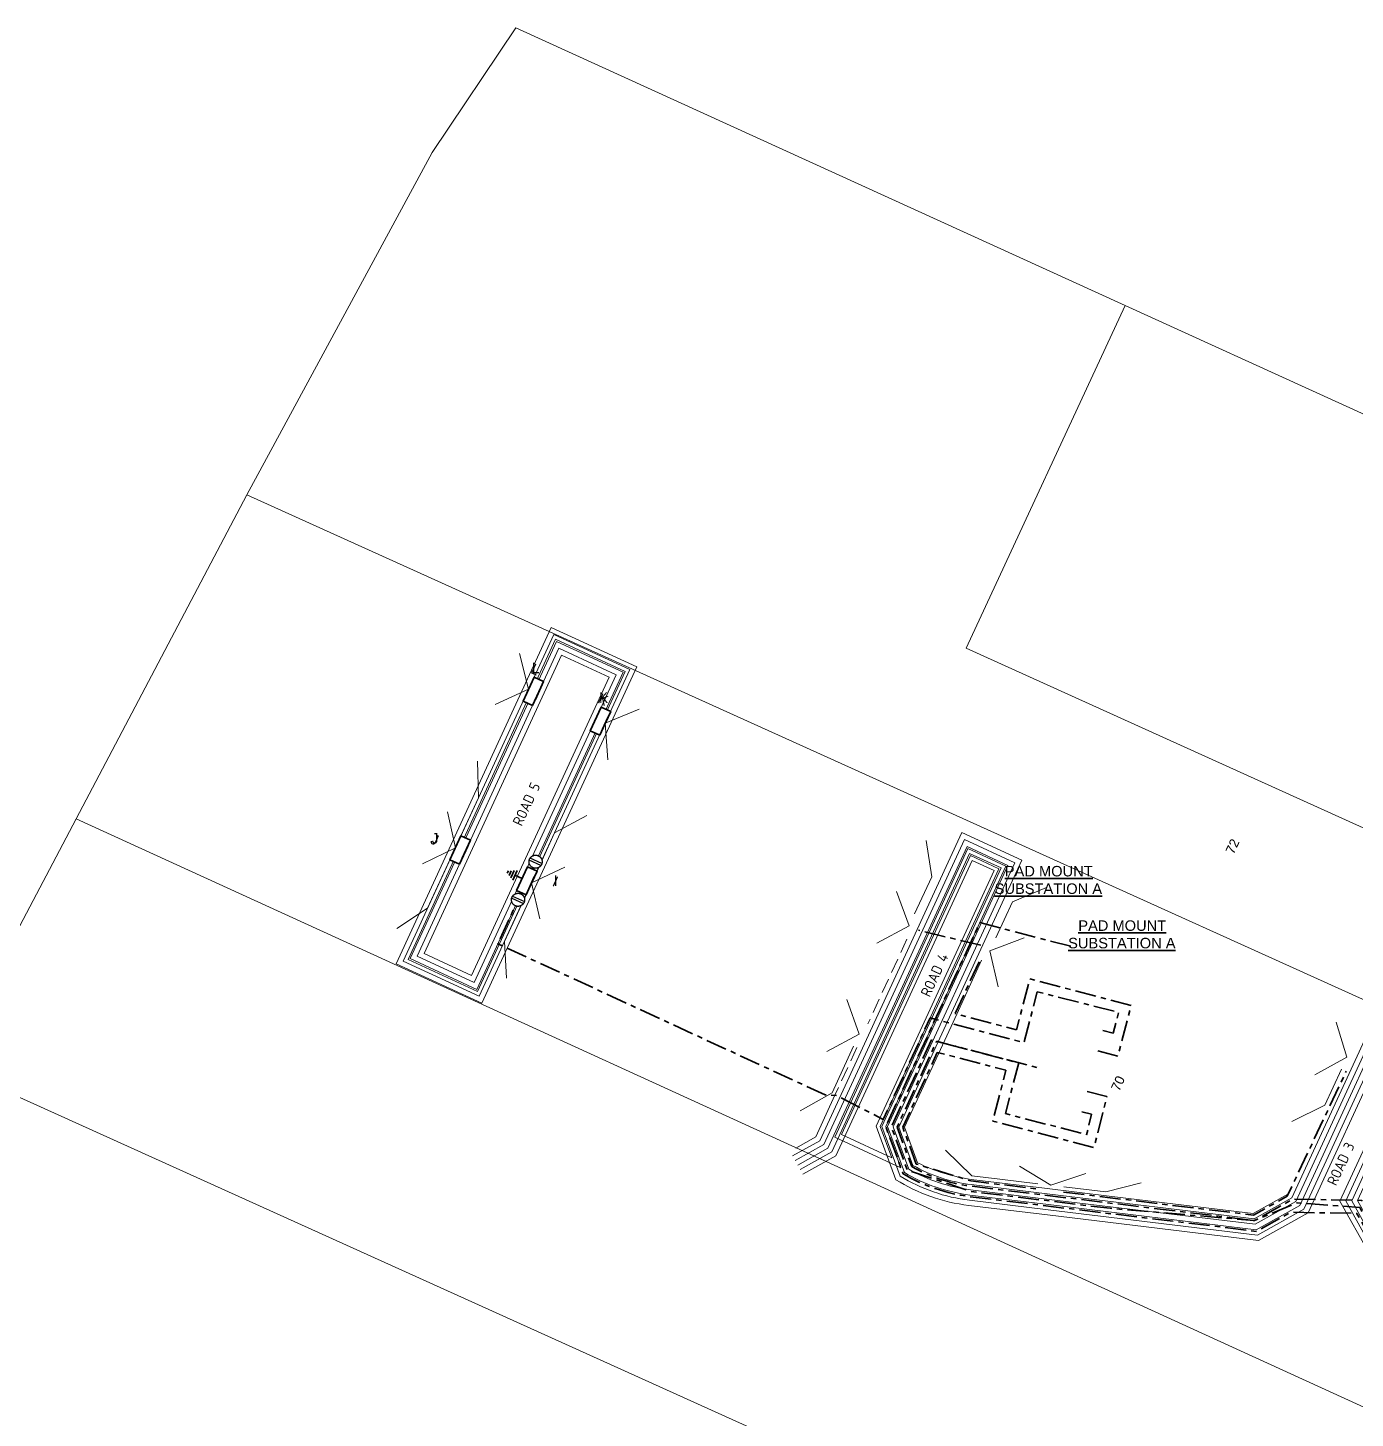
# Model space of a CAD drawing. Header units: metres. Extents: x 0 to 307451, y 0 to 6277344.
# Drawn here: x 305040.7 to 305293.9, y 6275408.1 to 6275673.2 of the extents above; entities that cross this region are included whole.
import ezdxf
from ezdxf.enums import TextEntityAlignment as Align

# ---------------------------------------------------------------- set-up
doc = ezdxf.new("R2010")
doc.units = ezdxf.units.M
doc.linetypes.add('Cable Exist UG', pattern=[7, 4, -1, 1, -1])
doc.linetypes.add('IE Trench LV', pattern=[6, 4, -2])
doc.layers.get('0').update_dxf_attribs({"color": 6})
for name, color, linetype, lineweight in [('_User Miscellaneous1', 30, 'Continuous', 13), ('_User_HV_Exist', 1, 'Continuous', 35), ('_User_LV_Exist', 5, 'Continuous', 35), ('Cadastre Developer_SP_NEW', 92, 'Continuous', 15), ('Cadastre Land Parcels_SP_EXT', 118, 'Continuous', 15)]:
    doc.layers.add(name, color=color, linetype=linetype, lineweight=lineweight)
doc.layers.add('_User Miscellaneous10', color=252, linetype='Continuous', lineweight=13, plot=False, transparency=0.75)
doc.layers.add('Equip_LV_NEW', color=2, linetype='Continuous')
doc.styles.add('DP', font='isocp.shx', dxfattribs={"height": 2})
doc.styles.add('ieISOCP', font='arial.ttf', dxfattribs={"height": 1.5})
doc.styles.get("Standard").update_dxf_attribs({"font": 'arial.ttf'})
doc.linetypes.add('IE Trench HV', pattern='A,4,-0.4,["/",Standard,S=2,R=0,X=0.25,Y=-1],-1.6', length=6)

# ---------------------------------------------------------------- blocks, each defined once
blk = doc.blocks.new('LV_UG_LINKS_CLOSED_NEW')
at = {"layer": 'Equip_LV_NEW'}
for tag, flags, p in [('SWITCH_TYPE', 9, (3.17, -2.67)), ('TYPE', 9, (3.17, -3.83)), ('Z', 1, (3.17, -4)), ('USAGE', 9, (3.17, -2.83)), ('OWNED_BY', 9, (3.17, -3.17)), ('OPERATED_BY', 9, (3.17, -3.33)), ('NOTES', 9, (3.17, -3)), ('MAINTAINED_BY', 9, (3.17, -3.5)), ('NUMBER_OF_PHASES', 9, (3.17, -3.67))]:
    blk.add_attdef(tag, text='', height=0.167, dxfattribs=dict(at, flags=flags)).set_placement(p, align=Align.MIDDLE_LEFT)
blk.add_wipeout([(4, 1.25), (3.97, 1.25), (3.94, 1.25), (3.91, 1.25), (3.88, 1.24), (3.85, 1.24), (3.82, 1.24), (3.79, 1.23), (3.76, 1.23), (3.73, 1.22), (3.7, 1.21), (3.67, 1.2), (3.64, 1.2), (3.61, 1.19), (3.58, 1.18), (3.55, 1.17), (3.52, 1.15), (3.49, 1.14), (3.47, 1.13), (3.44, 1.12), (3.41, 1.1), (3.38, 1.09), (3.36, 1.07), (3.33, 1.06), (3.31, 1.04), (3.28, 1.02), (3.26, 1), (3.23, 0.99), (3.21, 0.97), (3.18, 0.95), (3.16, 0.93), (3.14, 0.91), (3.12, 0.88), (3.09, 0.86), (3.07, 0.84), (3.05, 0.82), (3.03, 0.79), (3.01, 0.77), (3, 0.74), (2.98, 0.72), (2.96, 0.69), (2.94, 0.67), (2.93, 0.64), (2.91, 0.62), (2.9, 0.59), (2.88, 0.56), (2.87, 0.53), (2.86, 0.51), (2.85, 0.48), (2.83, 0.45), (2.82, 0.42), (2.81, 0.39), (2.8, 0.36), (2.8, 0.33), (2.79, 0.3), (2.78, 0.27), (2.77, 0.24), (2.77, 0.21), (2.76, 0.18), (2.76, 0.15), (2.76, 0.12), (2.75, 0.09), (2.75, 0.06), (2.75, 0.03), (2.75, 0), (2.75, -0.03), (2.75, -0.06), (2.75, -0.09), (2.76, -0.12), (2.76, -0.15), (2.76, -0.18), (2.77, -0.21), (2.77, -0.24), (2.78, -0.27), (2.79, -0.3), (2.8, -0.33), (2.8, -0.36), (2.81, -0.39), (2.82, -0.42), (2.83, -0.45), (2.85, -0.48), (2.86, -0.51), (2.87, -0.53), (2.88, -0.56), (2.9, -0.59), (2.91, -0.62), (2.93, -0.64), (2.94, -0.67), (2.96, -0.69), (2.98, -0.72), (3, -0.74), (3.01, -0.77), (3.03, -0.79), (3.05, -0.82), (3.07, -0.84), (3.09, -0.86), (3.12, -0.88), (3.14, -0.91), (3.16, -0.93), (3.18, -0.95), (3.21, -0.97), (3.23, -0.99), (3.26, -1), (3.28, -1.02), (3.31, -1.04), (3.33, -1.06), (3.36, -1.07), (3.38, -1.09), (3.41, -1.1), (3.44, -1.12), (3.47, -1.13), (3.49, -1.14), (3.52, -1.15), (3.55, -1.17), (3.58, -1.18), (3.61, -1.19), (3.64, -1.2), (3.67, -1.2), (3.7, -1.21), (3.73, -1.22), (3.76, -1.23), (3.79, -1.23), (3.82, -1.24), (3.85, -1.24), (3.88, -1.24), (3.91, -1.25), (3.94, -1.25), (3.97, -1.25), (4, -1.25), (4.03, -1.25), (4.06, -1.25), (4.09, -1.25), (4.12, -1.24), (4.15, -1.24), (4.18, -1.24), (4.21, -1.23), (4.24, -1.23), (4.27, -1.22), (4.3, -1.21), (4.33, -1.2), (4.36, -1.2), (4.39, -1.19), (4.42, -1.18), (4.45, -1.17), (4.48, -1.15), (4.51, -1.14), (4.53, -1.13), (4.56, -1.12), (4.59, -1.1), (4.62, -1.09), (4.64, -1.07), (4.67, -1.06), (4.69, -1.04), (4.72, -1.02), (4.74, -1), (4.77, -0.99), (4.79, -0.97), (4.82, -0.95), (4.84, -0.93), (4.86, -0.91), (4.88, -0.88), (4.91, -0.86), (4.93, -0.84), (4.95, -0.82), (4.97, -0.79), (4.99, -0.77), (5, -0.74), (5.02, -0.72), (5.04, -0.69), (5.06, -0.67), (5.07, -0.64), (5.09, -0.62), (5.1, -0.59), (5.12, -0.56), (5.13, -0.53), (5.14, -0.51), (5.15, -0.48), (5.17, -0.45), (5.18, -0.42), (5.19, -0.39), (5.2, -0.36), (5.2, -0.33), (5.21, -0.3), (5.22, -0.27), (5.23, -0.24), (5.23, -0.21), (5.24, -0.18), (5.24, -0.15), (5.24, -0.12), (5.25, -0.09), (5.25, -0.06), (5.25, -0.03), (5.25, 0), (5.25, 0.03), (5.25, 0.06), (5.25, 0.09), (5.24, 0.12), (5.24, 0.15), (5.24, 0.18), (5.23, 0.21), (5.23, 0.24), (5.22, 0.27), (5.21, 0.3), (5.2, 0.33), (5.2, 0.36), (5.19, 0.39), (5.18, 0.42), (5.17, 0.45), (5.15, 0.48), (5.14, 0.51), (5.13, 0.53), (5.12, 0.56), (5.1, 0.59), (5.09, 0.62), (5.07, 0.64), (5.06, 0.67), (5.04, 0.69), (5.02, 0.72), (5, 0.74), (4.99, 0.77), (4.97, 0.79), (4.95, 0.82), (4.93, 0.84), (4.91, 0.86), (4.88, 0.88), (4.86, 0.91), (4.84, 0.93), (4.82, 0.95), (4.79, 0.97), (4.77, 0.99), (4.74, 1), (4.72, 1.02), (4.69, 1.04), (4.67, 1.06), (4.64, 1.07), (4.62, 1.09), (4.59, 1.1), (4.56, 1.12), (4.53, 1.13), (4.51, 1.14), (4.48, 1.15), (4.45, 1.17), (4.42, 1.18), (4.39, 1.19), (4.36, 1.2), (4.33, 1.2), (4.3, 1.21), (4.27, 1.22), (4.24, 1.23), (4.21, 1.23), (4.18, 1.24), (4.15, 1.24), (4.12, 1.24), (4.09, 1.25), (4.06, 1.25), (4.03, 1.25)]).dxf.layer = 'Equip_LV_NEW'
for p, q in [((3.79, 1.23), (3.79, -1.23)), ((4.21, 1.23), (4.21, -1.23))]:
    blk.add_line(p, q, dxfattribs=at)
at = {"layer": 'Equip_LV_NEW', "flags": 128}
blk.add_lwpolyline([(4, 1.25), (3.97, 1.25), (3.94, 1.25), (3.91, 1.25), (3.88, 1.24), (3.85, 1.24), (3.82, 1.24), (3.79, 1.23), (3.76, 1.23), (3.73, 1.22), (3.7, 1.21), (3.67, 1.2), (3.64, 1.2), (3.61, 1.19), (3.58, 1.18), (3.55, 1.17), (3.52, 1.15), (3.49, 1.14), (3.47, 1.13), (3.44, 1.12), (3.41, 1.1), (3.38, 1.09), (3.36, 1.07), (3.33, 1.06), (3.31, 1.04), (3.28, 1.02), (3.26, 1), (3.23, 0.99), (3.21, 0.97), (3.18, 0.95), (3.16, 0.93), (3.14, 0.91), (3.12, 0.88), (3.09, 0.86), (3.07, 0.84), (3.05, 0.82), (3.03, 0.79), (3.01, 0.77), (3, 0.74), (2.98, 0.72), (2.96, 0.69), (2.94, 0.67), (2.93, 0.64), (2.91, 0.62), (2.9, 0.59), (2.88, 0.56), (2.87, 0.53), (2.86, 0.51), (2.85, 0.48), (2.83, 0.45), (2.82, 0.42), (2.81, 0.39), (2.8, 0.36), (2.8, 0.33), (2.79, 0.3), (2.78, 0.27), (2.77, 0.24), (2.77, 0.21), (2.76, 0.18), (2.76, 0.15), (2.76, 0.12), (2.75, 0.09), (2.75, 0.06), (2.75, 0.03), (2.75, 0), (2.75, -0.03), (2.75, -0.06), (2.75, -0.09), (2.76, -0.12), (2.76, -0.15), (2.76, -0.18), (2.77, -0.21), (2.77, -0.24), (2.78, -0.27), (2.79, -0.3), (2.8, -0.33), (2.8, -0.36), (2.81, -0.39), (2.82, -0.42), (2.83, -0.45), (2.85, -0.48), (2.86, -0.51), (2.87, -0.53), (2.88, -0.56), (2.9, -0.59), (2.91, -0.62), (2.93, -0.64), (2.94, -0.67), (2.96, -0.69), (2.98, -0.72), (3, -0.74), (3.01, -0.77), (3.03, -0.79), (3.05, -0.82), (3.07, -0.84), (3.09, -0.86), (3.12, -0.88), (3.14, -0.91), (3.16, -0.93), (3.18, -0.95), (3.21, -0.97), (3.23, -0.99), (3.26, -1), (3.28, -1.02), (3.31, -1.04), (3.33, -1.06), (3.36, -1.07), (3.38, -1.09), (3.41, -1.1), (3.44, -1.12), (3.47, -1.13), (3.49, -1.14), (3.52, -1.15), (3.55, -1.17), (3.58, -1.18), (3.61, -1.19), (3.64, -1.2), (3.67, -1.2), (3.7, -1.21), (3.73, -1.22), (3.76, -1.23), (3.79, -1.23), (3.82, -1.24), (3.85, -1.24), (3.88, -1.24), (3.91, -1.25), (3.94, -1.25), (3.97, -1.25), (4, -1.25), (4.03, -1.25), (4.06, -1.25), (4.09, -1.25), (4.12, -1.24), (4.15, -1.24), (4.18, -1.24), (4.21, -1.23), (4.24, -1.23), (4.27, -1.22), (4.3, -1.21), (4.33, -1.2), (4.36, -1.2), (4.39, -1.19), (4.42, -1.18), (4.45, -1.17), (4.48, -1.15), (4.51, -1.14), (4.53, -1.13), (4.56, -1.12), (4.59, -1.1), (4.62, -1.09), (4.64, -1.07), (4.67, -1.06), (4.69, -1.04), (4.72, -1.02), (4.74, -1), (4.77, -0.99), (4.79, -0.97), (4.82, -0.95), (4.84, -0.93), (4.86, -0.91), (4.88, -0.88), (4.91, -0.86), (4.93, -0.84), (4.95, -0.82), (4.97, -0.79), (4.99, -0.77), (5, -0.74), (5.02, -0.72), (5.04, -0.69), (5.06, -0.67), (5.07, -0.64), (5.09, -0.62), (5.1, -0.59), (5.12, -0.56), (5.13, -0.53), (5.14, -0.51), (5.15, -0.48), (5.17, -0.45), (5.18, -0.42), (5.19, -0.39), (5.2, -0.36), (5.2, -0.33), (5.21, -0.3), (5.22, -0.27), (5.23, -0.24), (5.23, -0.21), (5.24, -0.18), (5.24, -0.15), (5.24, -0.12), (5.25, -0.09), (5.25, -0.06), (5.25, -0.03), (5.25, 0), (5.25, 0.03), (5.25, 0.06), (5.25, 0.09), (5.24, 0.12), (5.24, 0.15), (5.24, 0.18), (5.23, 0.21), (5.23, 0.24), (5.22, 0.27), (5.21, 0.3), (5.2, 0.33), (5.2, 0.36), (5.19, 0.39), (5.18, 0.42), (5.17, 0.45), (5.15, 0.48), (5.14, 0.51), (5.13, 0.53), (5.12, 0.56), (5.1, 0.59), (5.09, 0.62), (5.07, 0.64), (5.06, 0.67), (5.04, 0.69), (5.02, 0.72), (5, 0.74), (4.99, 0.77), (4.97, 0.79), (4.95, 0.82), (4.93, 0.84), (4.91, 0.86), (4.88, 0.88), (4.86, 0.91), (4.84, 0.93), (4.82, 0.95), (4.79, 0.97), (4.77, 0.99), (4.74, 1), (4.72, 1.02), (4.69, 1.04), (4.67, 1.06), (4.64, 1.07), (4.62, 1.09), (4.59, 1.1), (4.56, 1.12), (4.53, 1.13), (4.51, 1.14), (4.48, 1.15), (4.45, 1.17), (4.42, 1.18), (4.39, 1.19), (4.36, 1.2), (4.33, 1.2), (4.3, 1.21), (4.27, 1.22), (4.24, 1.23), (4.21, 1.23), (4.18, 1.24), (4.15, 1.24), (4.12, 1.24), (4.09, 1.25), (4.06, 1.25), (4.03, 1.25)], close=True, dxfattribs=at)
at = {"layer": 'Equip_LV_NEW', "flags": 9}
for tag, p in [('ACTUAL_STATUS', (3.17, -1.67)), ('CONSTRUCTED_VOLTAGE', (3.17, -1.83)), ('OPERATING_VOLTAGE', (3.17, -2.17)), ('ORIENTATION', (3.17, -2.33)), ('STATE', (3.17, -2.5)), ('NO_PHASES', (3.17, -2))]:
    blk.add_attdef(tag, text='', height=0.167, dxfattribs=at).set_placement(p, align=Align.MIDDLE_LEFT)
blk = doc.blocks.new('*U234')
at = {"layer": '_User_LV_Exist'}
for p, q in [((-0.68, 3.02), (0.82, 2.98)), ((-0.42, 3.51), (0.58, 3.49)), ((-0.16, 4), (0.34, 3.99)), ((-0.94, 2.52), (1.05, 2.48))]:
    blk.add_line(p, q, dxfattribs=at)
at = {"width": 0.9}
blk.add_attdef('ASSET_NUM', text='', height=2, dxfattribs=at).set_placement((4, 2), align=Align.MIDDLE_LEFT)
for tag, p, flags in [('SUBURB', (-2, 0), 1), ('STREETNAME', (-1.8, 0), 9), ('PARENT', (-1.6, 0), 9), ('NOTES', (-1.4, 0), 9), ('LOCATION', (-1.2, 0), 9), ('LEGEND', (-1, 0), 9), ('USAGE', (-0.8, 0), 9), ('SUPPORT_TYPE', (-0.6, 0), 9), ('STATE', (-0.4, 0), 9), ('OWNED_BY', (-0.2, 0), 9)]:
    blk.add_attdef(tag, p, '', height=0.2, rotation=270, dxfattribs=dict(flags=flags))
blk.add_wipeout([(-2.48, 1.05), (2.52, 0.94), (2.48, -1.05), (-2.52, -0.94)])
blk.add_lwpolyline([(-2.52, -0.94), (1.23, -1.03), (-1.27, -0.97), (2.48, -1.05), (2.52, 0.94), (-2.48, 1.05)], close=True)
at = {"layer": '_User_LV_Exist'}
blk.add_line((0.02, 1), (0.05, 2.5), dxfattribs=at)
at = {"layer": 'Equip_LV_NEW', "ltscale": 10, "xscale": -1}
for rotation in [358.7414542486964, 178.7414542486962]:
    blk.add_blockref('LV_UG_LINKS_CLOSED_NEW', (0, 0), dxfattribs=dict(at, rotation=rotation))
blk = doc.blocks.new('*U230')
at = {"width": 0.9}
blk.add_attdef('ASSET_NUM', text='', height=2, dxfattribs=at).set_placement((4, 2), align=Align.MIDDLE_LEFT)
for tag, p, flags in [('SUBURB', (-2, 0), 1), ('STREETNAME', (-1.8, 0), 9), ('PARENT', (-1.6, 0), 9), ('NOTES', (-1.4, 0), 9), ('LOCATION', (-1.2, 0), 9), ('LEGEND', (-1, 0), 9), ('USAGE', (-0.8, 0), 9), ('SUPPORT_TYPE', (-0.6, 0), 9), ('STATE', (-0.4, 0), 9), ('OWNED_BY', (-0.2, 0), 9)]:
    blk.add_attdef(tag, p, '', height=0.2, rotation=270, dxfattribs=dict(flags=flags))
blk.add_wipeout([(-2.48, 1.05), (2.52, 0.94), (2.48, -1.05), (-2.52, -0.94)])
blk.add_lwpolyline([(-2.52, -0.94), (1.23, -1.03), (-1.27, -0.97), (2.48, -1.05), (2.52, 0.94), (-2.48, 1.05)], close=True)

msp = doc.modelspace()

# ---------------------------------------------------------------- linework, layer by layer
at = {"layer": '_User Miscellaneous10', "flags": 128}
msp.add_lwpolyline([(305127.2977, 6275487.1976), (305110.953, 6275494.7376), (305140.5395, 6275558.8732), (305156.8842, 6275551.3332), (305127.2977, 6275487.1976)], dxfattribs=at)
for points in [[(305126.8085, 6275488.5245), (305112.2799, 6275495.2267), (305141.0287, 6275557.5462), (305155.5573, 6275550.844)], [(305126.3194, 6275489.8514), (305113.6069, 6275495.7159), (305141.5178, 6275556.2193), (305154.2304, 6275550.3549)], [(305125.8302, 6275491.1783), (305114.9338, 6275496.205), (305142.007, 6275554.8924), (305152.9034, 6275549.8657)], [(305125.3411, 6275492.5053), (305116.2607, 6275496.6942), (305142.4961, 6275553.5655), (305151.5765, 6275549.3766)], [(305227.2693, 6275513.3573), (305204.3553, 6275463.6858), (305207.2554, 6275455.8185), (305194.6074, 6275461.6532), (305220.005, 6275516.7084)], [(305225.9424, 6275512.8681), (305203.2737, 6275463.7285), (305205.4821, 6275457.7378), (305195.9343, 6275462.1423), (305220.4942, 6275515.3815)]]:
    msp.add_lwpolyline(points, close=True, dxfattribs=at)
at = {"layer": '_User Miscellaneous10', "color": 4, "flags": 128}
msp.add_lwpolyline([(305126.4661, 6275489.4533), (305113.2088, 6275495.5691), (305141.3711, 6275556.6174), (305154.6284, 6275550.5016)], close=True, dxfattribs=at)
at = {"layer": '_User Miscellaneous10', "color": 2, "flags": 128}
for points in [[(305136.2115, 6275547.1038), (305134.4895, 6275553.8887)], [(305136.2115, 6275547.1038), (305129.8455, 6275544.1926)], [(305150.8286, 6275540.5935), (305157.2839, 6275543.3006)], [(305150.8286, 6275540.5935), (305151.3413, 6275533.6123)], [(305123.3009, 6275519.1171), (305126.6543, 6275526.3865), (305126.491, 6275533.3846)], [(305122.2536, 6275516.847), (305120.7635, 6275523.6865)], [(305137.8295, 6275512.4149), (305141.1829, 6275519.6843), (305147.3288, 6275523.0351)], [(305122.2536, 6275516.847), (305115.9497, 6275513.8039)], [(305209.8444, 6275504.2319), (305213.1139, 6275511.3193), (305212.0551, 6275518.2387)], [(305121.2064, 6275514.5769), (305116.9296, 6275505.3059), (305111.0608, 6275501.4906)], [(305136.7822, 6275510.1448), (305143.0985, 6275513.1622)], [(305135.735, 6275507.8747), (305131.6433, 6275499.0049), (305131.9893, 6275492.0134)], [(305136.7822, 6275510.1448), (305138.3599, 6275503.3249)], [(305208.7971, 6275501.9618), (305206.4217, 6275508.5464)], [(305225.3685, 6275499.6877), (305228.5406, 6275506.564), (305234.9957, 6275509.2719)], [(305208.7971, 6275501.9618), (305202.6402, 6275498.6314)], [(305224.2076, 6275497.1713), (305230.7516, 6275499.6566)], [(305224.2076, 6275497.1713), (305225.7948, 6275490.3536)], [(305199.2734, 6275481.3168), (305196.898, 6275487.9015)], [(305292.3253, 6275476.9115), (305290.2974, 6275483.6113)], [(305198.2262, 6275479.0468), (305194.1169, 6275470.139), (305188.0407, 6275466.6634)], [(305199.2734, 6275481.3168), (305193.1164, 6275477.9864)], [(305292.3253, 6275476.9115), (305286.1949, 6275473.5324)], [(305291.2781, 6275474.6414), (305288.0938, 6275467.7388), (305281.8148, 6275464.6447)], [(305233.3923, 6275452.7825), (305226.1335, 6275453.6614), (305220.7883, 6275454.3086), (305215.7656, 6275459.1843)], [(305235.8741, 6275452.482), (305229.8957, 6275456.1231)], [(305235.8741, 6275452.482), (305242.51, 6275454.7102)], [(305238.356, 6275452.1815), (305246.3326, 6275451.2156), (305253.1096, 6275452.9681)]]:
    msp.add_lwpolyline(points, dxfattribs=at)
at = {"layer": '_User Miscellaneous10', "flags": 128}
for points in [[(305186.5865, 6275458.0963), (305191.7675, 6275460.9878), (305218.88, 6275519.7603), (305230.3213, 6275514.4823), (305206.8428, 6275463.5874), (305209.5398, 6275456.2712, 0.09686036), (305220.6677, 6275452.6107), (305235.6698, 6275450.7943), (305274.6398, 6275446.0758), (305281.8216, 6275450.084), (305297.28, 6275483.5935), (305308.7212, 6275478.3155), (305295.4854, 6275449.6237), (305299.1194, 6275443.1122), (305319.4785, 6275440.6407, -0.01187126), (305334.2795, 6275438.3978, -0.01542456), (305353.3212, 6275434.4391), (305360.6208, 6275437.963), (305366.8629, 6275451.494), (305378.3042, 6275446.216), (305373.1608, 6275435.0666), (305376.273, 6275427.9988, -0.02337828), (305405.418, 6275417.0393), (305436.3, 6275402.8365)], [(305187.0738, 6275457.223), (305192.5392, 6275460.2732), (305219.3691, 6275518.4334), (305228.9943, 6275513.9932), (305205.7613, 6275463.6302), (305208.7279, 6275455.5824, 0.0998516), (305220.5455, 6275451.6182), (305235.5496, 6275449.8015), (305274.8428, 6275445.0439), (305282.5933, 6275449.3694), (305297.7691, 6275482.2666), (305307.3943, 6275477.8263), (305294.3642, 6275449.5806), (305298.494, 6275442.1808), (305319.3551, 6275439.6483, -0.01186894), (305334.1063, 6275437.4129, -0.0157083), (305353.4342, 6275433.3832), (305361.3786, 6275437.2183), (305367.352, 6275450.1671), (305376.9772, 6275445.7269), (305372.0639, 6275435.0761), (305375.5387, 6275427.185, -0.0237065), (305405.0114, 6275416.1257), (305436.2553, 6275401.7564)], [(305187.5612, 6275456.3498), (305193.3108, 6275459.5587), (305219.8583, 6275517.1065), (305227.6674, 6275513.504), (305204.6797, 6275463.6729), (305207.9138, 6275454.8997, 0.10269952), (305220.4232, 6275450.6257), (305235.4294, 6275448.8088), (305275.0458, 6275444.012), (305283.3649, 6275448.6549), (305298.2583, 6275480.9396), (305306.0674, 6275477.3372), (305293.2431, 6275449.5375), (305297.8687, 6275441.2494), (305319.2317, 6275438.6559, -0.01186661), (305333.933, 6275436.4281, -0.01599345), (305353.5467, 6275432.3271), (305362.1364, 6275436.4737), (305367.8412, 6275448.8402), (305375.6503, 6275445.2377), (305370.967, 6275435.0857), (305374.8047, 6275426.3705, -0.02403631), (305404.6048, 6275415.212), (305436.2106, 6275400.6763)], [(305188.0485, 6275455.4766), (305194.0825, 6275458.8441), (305220.3474, 6275515.7796), (305226.3405, 6275513.0149), (305203.5982, 6275463.7157), (305207.0976, 6275454.2228, 0.1054153), (305220.301, 6275449.6332), (305235.3092, 6275447.816), (305275.2489, 6275442.9801), (305284.1366, 6275447.9403), (305298.7474, 6275479.6127), (305304.7405, 6275476.848), (305292.1219, 6275449.4944), (305297.2433, 6275440.3179), (305319.1083, 6275437.6636, -0.01186426), (305333.7597, 6275435.4432, -0.01628004), (305353.6586, 6275431.2707), (305362.8942, 6275435.7291), (305368.3303, 6275447.5133), (305374.3234, 6275444.7486), (305369.8702, 6275435.0952), (305374.071, 6275425.5552, -0.02436773), (305404.1982, 6275414.2983), (305436.1659, 6275399.5961)], [(305188.5359, 6275454.6034), (305194.8541, 6275458.1296), (305220.8366, 6275514.4526), (305225.0136, 6275512.5257), (305202.5166, 6275463.7585), (305206.2793, 6275453.5514, 0.10800892), (305220.1789, 6275448.6407), (305235.189, 6275446.8233), (305275.4519, 6275441.9482), (305284.9082, 6275447.2258), (305299.2366, 6275478.2858), (305303.4135, 6275476.3589), (305291.0008, 6275449.4513), (305296.6179, 6275439.3865), (305318.9849, 6275436.6712, -0.01186191), (305333.5865, 6275434.4583, -0.01656806), (305353.77, 6275430.214), (305363.6519, 6275434.9845), (305368.8195, 6275446.1863), (305372.9965, 6275444.2595), (305368.7733, 6275435.1048), (305373.3377, 6275424.7392, -0.02470077), (305403.7916, 6275413.3846), (305436.1212, 6275398.516)]]:
    msp.add_lwpolyline(points, format="xyb", dxfattribs=at)
at = {"layer": '_User Miscellaneous10', "linetype": 'IE Trench LV', "ltscale": 0.7, "flags": 128}
for points in [[(305208.3855, 6275499.3985), (305200.9562, 6275483.2937)], [(305198.8618, 6275478.7535), (305194.667, 6275469.6604)]]:
    msp.add_lwpolyline(points, dxfattribs=at)
at = {"layer": '_User Miscellaneous10', "color": 2, "linetype": 'IE Trench HV', "ltscale": 0.7, "flags": 128}
for points in [[(305217.189, 6275483.6279), (305222.6384, 6275495.4407)], [(305194.667, 6275469.6604), (305190.9959, 6275461.7023), (305187.1805, 6275459.5729)]]:
    msp.add_lwpolyline(points, dxfattribs=at)
msp.add_lwpolyline([(305281.05, 6275450.7985), (305274.4368, 6275447.1077), (305246.9899, 6275450.4309), (305234.6407, 6275451.9262), (305220.6415, 6275453.6212, -0.07942507), (305210.4148, 6275456.7887), (305207.9244, 6275463.5446), (305217.189, 6275483.6279)], format="xyb", dxfattribs=at)
at = {"layer": '_User_HV_Exist', "linetype": 'Cable Exist UG', "flags": 128}
for points in [[(305239.6619, 6275498.0587), (305233.8567, 6275499.5754), (305222.304, 6275502.5938), (305221.6988, 6275501.282), (305212.4214, 6275481.1709), (305204.3553, 6275463.6858), (305207.2554, 6275455.8185), (305207.6692, 6275454.6961, 0.10352765), (305220.3866, 6275450.328), (305232.3822, 6275448.8756), (305275.1067, 6275443.7024), (305281.6276, 6275447.3417), (305294.2432, 6275447.1299), (305297.6811, 6275440.9699, -0.0345589), (305353.5804, 6275432.0102), (305360.6253, 6275435.4111), (305371.7898, 6275432.4729), (305374.5846, 6275426.126, -0.03018976), (305408.9761, 6275412.8714), (305436.1972, 6275400.3522), (305431.8348, 6275390.1466), (305434.1168, 6275383.9561), (305423.2253, 6275360.3462, -0.03071604), (305414.3141, 6275342.6343), (305411.6755, 6275344.0762), (305409.0993, 6275338.494), (305409.5645, 6275338.2794)], [(305461.4587, 6275447.8162), (305459.9092, 6275448.5156), (305458.3459, 6275445.0412), (305460.9028, 6275443.4113), (305447.6592, 6275413.3123), (305443.9634, 6275405.3007), (305436.1669, 6275402.5675), (305410.5665, 6275414.3413, 0.03345513), (305376.0527, 6275427.7547), (305372.8632, 6275434.998), (305360.8482, 6275437.7396), (305353.2764, 6275434.1413, 0.03360208), (305298.9318, 6275442.8328), (305295.149, 6275449.6108), (305282.0531, 6275449.8696), (305274.7007, 6275445.7662), (305220.3688, 6275452.3447, -0.09538791), (305209.2965, 6275456.0639), (305206.5184, 6275463.6002), (305214.0574, 6275479.9427), (305217.0058, 6275479.1724), (305219.0823, 6275478.6299), (305233.5951, 6275474.8382)]]:
    msp.add_lwpolyline(points, format="xyb", dxfattribs=at)
at = {"layer": '_User_LV_Exist', "color": 6, "linetype": 'Cable Exist UG', "flags": 128}
msp.add_lwpolyline([(305245.7982, 6275481.9856), (305247.7332, 6275481.48), (305248.779, 6275485.4826), (305233.264, 6275489.3946), (305230.7362, 6275479.7194), (305212.8109, 6275484.4027), (305203.8854, 6275465.0545), (305194.9707, 6275469.6026), (305192.8195, 6275469.7139), (305132.1444, 6275497.704), (305130.3284, 6275498.5418), (305134.827, 6275508.2936)], dxfattribs=at)
at = {"layer": '_User_LV_Exist', "color": 3, "linetype": 'Cable Exist UG', "flags": 128}
for points in [[(305222.5052, 6275498.2554), (305210.6132, 6275501.124)], [(305244.7871, 6275478.1155), (305248.6571, 6275477.1044), (305251.185, 6275486.7796), (305231.8345, 6275491.8352), (305229.3067, 6275482.16), (305217.5932, 6275485.2203), (305222.366, 6275495.5664)]]:
    msp.add_lwpolyline(points, dxfattribs=at)
at = {"layer": '_User_LV_Exist', "color": 2, "linetype": 'Cable Exist UG', "flags": 128}
msp.add_lwpolyline([(305241.7537, 6275466.5052), (305243.5951, 6275466.0241), (305242.6776, 6275462.1296), (305227.1972, 6275466.1741), (305229.725, 6275475.8493), (305213.0745, 6275480.1995), (305205.4368, 6275463.643), (305208.4839, 6275455.377), (305220.5088, 6275451.3205), (305247.1396, 6275448.096), (305274.7007, 6275445.7662), (305282.8248, 6275449.1551), (305294.7657, 6275448.2456), (305298.3064, 6275441.9014), (305328.9184, 6275437.9771), (305331.9369, 6275439.5106)], dxfattribs=at)
at = {"layer": '_User_LV_Exist', "linetype": 'Cable Exist UG', "flags": 128}
for points in [[(305242.7648, 6275470.3753), (305246.5347, 6275469.3904), (305244.1071, 6275459.689), (305224.7566, 6275464.7446), (305227.2844, 6275474.4198), (305214.1892, 6275477.8412), (305207.5999, 6275463.5575), (305210.1846, 6275456.5459), (305220.5786, 6275453.3267), (305233.272, 6275451.7897)], [(305238.2358, 6275451.1887), (305274.4977, 6275446.7981), (305280.9588, 6275450.4041), (305292.1861, 6275474.2225)]]:
    msp.add_lwpolyline(points, dxfattribs=at)
at = {"layer": 'Cadastre Developer_SP_NEW', "linetype": 'Continuous'}
for points in [[(305488.899, 6275511.495), (305250.038, 6275620.277), (305219.674, 6275554.938), (305458.993, 6275446.658), (305488.899, 6275511.495)], [(305395.188, 6275308.35), (305025.182, 6275475.533), (304990.1501, 6275406.6883), (305362.1375, 6275235.0861), (305395.188, 6275308.35)]]:
    msp.add_lwpolyline(points, close=True, dxfattribs=at)
at = {"layer": 'Cadastre Land Parcels_SP_EXT', "linetype": 'Continuous'}
for points in [[(305458.993, 6275446.658), (305219.674, 6275554.938), (305250.038, 6275620.277), (305133.774, 6275673.226), (305117.798, 6275649.43), (305082.466, 6275584.183), (305446.538, 6275419.657), (305458.993, 6275446.658)], [(305488.899, 6275511.495), (305250.038, 6275620.277), (305219.674, 6275554.938), (305458.993, 6275446.658), (305488.899, 6275511.495)], [(305446.538, 6275419.657), (305082.466, 6275584.183), (305049.888, 6275522.395), (305416.65, 6275354.86), (305446.538, 6275419.657)], [(305416.65, 6275354.86), (305049.888, 6275522.395), (305025.182, 6275475.533), (305395.188, 6275308.35), (305412.225, 6275345.267), (305416.65, 6275354.86)], [(305395.188, 6275308.35), (305025.182, 6275475.533), (304989.289, 6275407.454), (305361.498, 6275235.346), (305395.188, 6275308.35)]]:
    msp.add_lwpolyline(points, close=True, dxfattribs=at)

# ---------------------------------------------------------------- texts
at = {"layer": '_User_HV_Exist', "style": 'DP'}
for s, p in [('ROAD 5', (305136.7111, 6275524.764)), ('ROAD 4', (305214.5617, 6275492.1867)), ('ROAD 3', (305292.074, 6275456.1587))]:
    msp.add_text(s, height=2, rotation=65.235556, dxfattribs=at).set_placement(p, align=Align.CENTER)
at = {"layer": '_User_HV_Exist', "color": 6, "linetype": 'IE Trench HV', "insert": (305224.2188, 6275513.3908), "char_height": 2, "width": 22.189354, "attachment_point": 1, "style": 'ieISOCP'}
msp.add_mtext('\\pi2.8484;{\\L\\C256;PAD MOUNT \\P\\pi0.90914;SUBSTATION A}', dxfattribs=at)
at = {"layer": '_User_LV_Exist', "color": 6, "linetype": 'IE Trench HV', "insert": (305238.2365, 6275503.0119), "char_height": 2, "width": 22.189354, "attachment_point": 1, "style": 'ieISOCP'}
msp.add_mtext('\\pi2.8484;{\\L\\C256;PAD MOUNT \\P\\pi0.90914;SUBSTATION A}', dxfattribs=at)
at = {"layer": 'Cadastre Land Parcels_SP_EXT'}
for s, rotation, p in [('72', 65.238411, (305270.7295, 6275515.4718)), ('70', 65.238731, (305248.8855, 6275470.2738))]:
    msp.add_text(s, height=1.8, rotation=rotation, dxfattribs=at).set_placement(p)

# ---------------------------------------------------------------- next in the draw order: block references
at = {"layer": '_User Miscellaneous1'}
ref = msp.add_blockref('*U230', (305137.1195, 6275546.6849), dxfattribs=dict(at, rotation=66.49410129590373))
ref.add_attrib('ASSET_NUM', 'L', dxfattribs={"layer": '0', "height": 2, "rotation": 335.235556, "width": 0.9}).set_placement((305136.8808, 6275551.1507), align=Align.MIDDLE_LEFT)
ref = msp.add_blockref('*U230', (305149.9206, 6275541.0124), dxfattribs=dict(at, rotation=66.49410129590373))
ref.add_attrib('ASSET_NUM', 'K', dxfattribs={"layer": '0', "height": 2, "rotation": 335.235556, "width": 0.9}).set_placement((305149.6819, 6275545.4781), align=Align.MIDDLE_LEFT)
ref = msp.add_blockref('*U230', (305123.1617, 6275516.4281), dxfattribs=dict(at, rotation=66.49410129590373))
ref.add_attrib('ASSET_NUM', 'J', dxfattribs={"layer": '0', "height": 2, "rotation": 335.235556, "width": 0.9}).set_placement((305117.7443, 6275518.6635), align=Align.MIDDLE_LEFT)
ref = msp.add_blockref('*U234', (305135.8742, 6275510.5637), dxfattribs=dict(at, rotation=66.49410129590373))
ref.add_attrib('ASSET_NUM', 'I', dxfattribs={"layer": '0', "height": 2, "rotation": 335.235556, "width": 0.9}).set_placement((305141.0129, 6275510.5741), align=Align.MIDDLE_LEFT)

# ---------------------------------------------------------------- next in the draw order: block references
at = {"layer": '_User_LV_Exist'}
ref = msp.add_blockref('*U230', (305137.1195, 6275546.6849), dxfattribs=dict(at, rotation=66.49410129590373))
ref.add_attrib('ASSET_NUM', 'L', dxfattribs={"layer": '0', "height": 2, "width": 0.9}).set_placement((305136.8808, 6275551.1507), align=Align.MIDDLE_LEFT)
ref = msp.add_blockref('*U230', (305149.9206, 6275541.0124), dxfattribs=dict(at, rotation=66.49410129590373))
ref.add_attrib('ASSET_NUM', 'K', dxfattribs={"layer": '0', "height": 2, "width": 0.9}).set_placement((305149.6819, 6275545.4781), align=Align.MIDDLE_LEFT)
ref = msp.add_blockref('*U230', (305123.1617, 6275516.4281), dxfattribs=dict(at, rotation=66.49410129590373))
ref.add_attrib('ASSET_NUM', 'J', dxfattribs={"layer": '0', "height": 2, "width": 0.9}).set_placement((305117.7443, 6275518.6635), align=Align.MIDDLE_LEFT)
ref = msp.add_blockref('*U234', (305135.8742, 6275510.5637), dxfattribs=dict(at, rotation=66.49410129590373))
ref.add_attrib('ASSET_NUM', 'I', dxfattribs={"layer": '0', "height": 2, "width": 0.9}).set_placement((305141.0129, 6275510.5741), align=Align.MIDDLE_LEFT)

# ---------------------------------------------------------------- next in the draw order: linework, layer by layer
at = {"layer": 'Cadastre Developer_SP_NEW', "linetype": 'Continuous'}
for points in [[(305458.993, 6275446.658), (305219.674, 6275554.938), (305250.038, 6275620.277), (305133.774, 6275673.226), (305117.798, 6275649.43), (305082.466, 6275584.183), (305446.538, 6275419.657), (305458.993, 6275446.658)], [(305446.538, 6275419.657), (305082.466, 6275584.183), (305049.888, 6275522.395), (305416.65, 6275354.86), (305446.538, 6275419.657)], [(305416.65, 6275354.86), (305049.888, 6275522.395), (305025.182, 6275475.533), (305395.188, 6275308.35), (305412.225, 6275345.267), (305416.65, 6275354.86)]]:
    msp.add_lwpolyline(points, close=True, dxfattribs=at)

doc.saveas('drawing.dxf')
